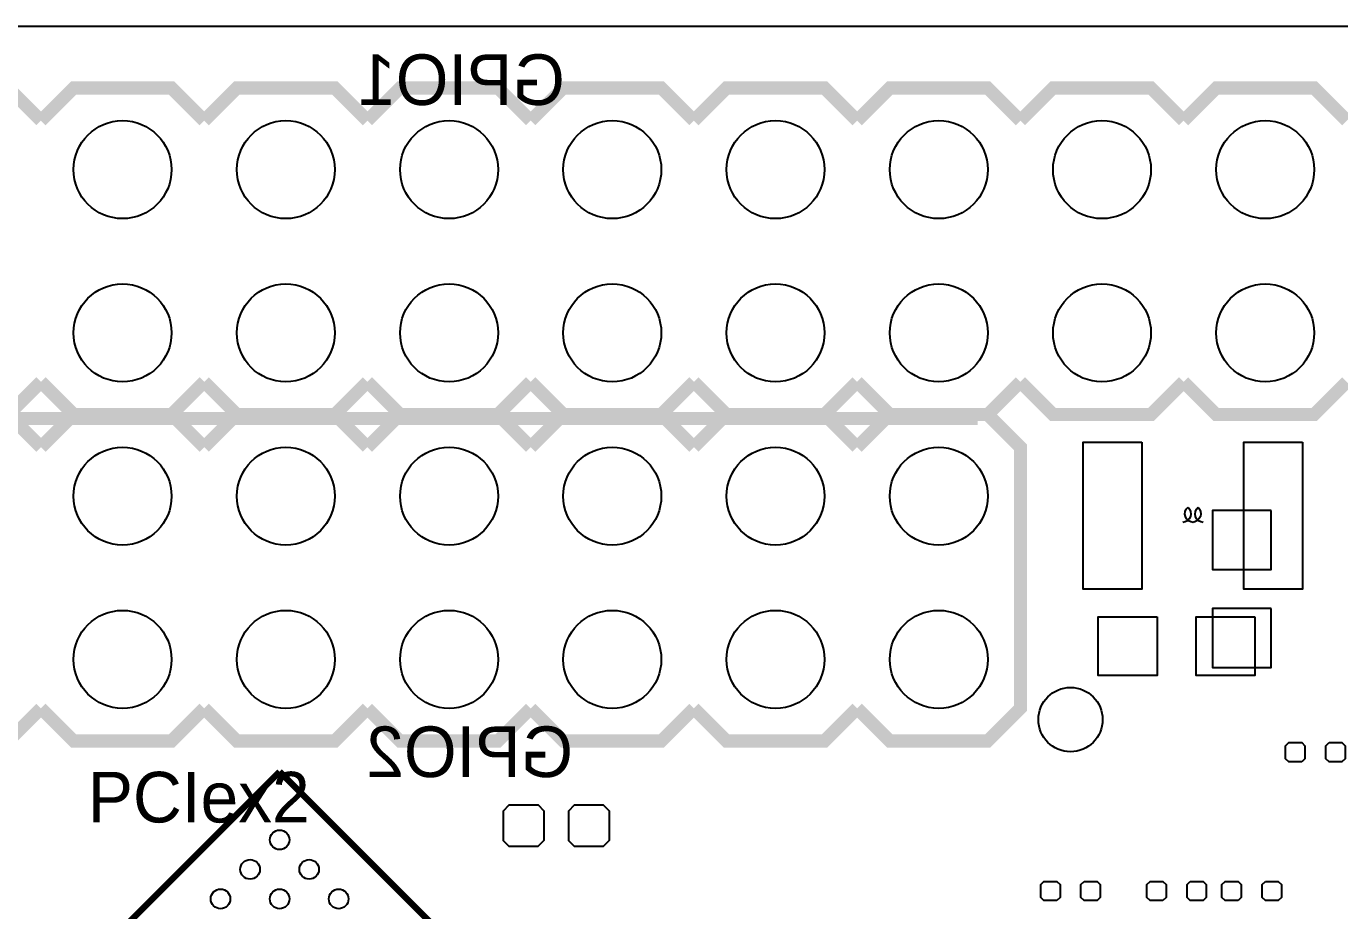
# Model space of a CAD drawing. Extents: x -2.3 to 87.1, y -2.6 to 56.
# Drawn here: x 27.19 to 47.62, y 42.24 to 56 of the extents above; entities that cross this region are included whole.
import ezdxf

# ---------------------------------------------------------------- set-up
doc = ezdxf.new("R2010")
doc.units = 0
doc.header["$MEASUREMENT"] = 0
for name, color, linetype in [('BG_OUTLINE', 254, 'CONTINUOUS'), ('PG_SILKSCREEN_BOTTOM', 12, 'CONTINUOUS'), ('PG_SILKSCREEN_TOP', 254, 'CONTINUOUS'), ('PIN_BOTTOM', 1, 'CONTINUOUS'), ('PIN_TOP', 110, 'CONTINUOUS')]:
    doc.layers.add(name, color=color, linetype=linetype)

msp = doc.modelspace()

# ---------------------------------------------------------------- linework, layer by layer
at = {"layer": 'BG_OUTLINE'}
msp.add_lwpolyline([(2.999994, 55.999888), (81.999836, 55.999888, -0.414214), (84.99983, 52.999894), (84.99983, 2.999994, -0.414214), (81.999836, 0), (2.999994, 0, -0.414214), (0, 2.999994), (0, 52.999894, -0.414214)], format="xyb", close=True, dxfattribs=at)
at = {"layer": 'PG_SILKSCREEN_BOTTOM'}
for points, const_width in [([(41.98874, 49.89576), (12.84224, 49.89576)], 0.2032), ([(31.1277, 44.402299), (16.278301, 29.5529)], 0.100076), ([(45.623455, 29.906544), (31.1277, 44.402299)], 0.100076)]:
    msp.add_lwpolyline(points, dxfattribs=dict(at, const_width=const_width))
at = {"layer": 'PG_SILKSCREEN_TOP', "const_width": 0.2032}
for points in [[(27.41422, 54.53126), (26.90622, 55.03926), (25.38222, 55.03926), (24.87422, 54.53126)], [(29.95422, 54.53126), (29.44622, 55.03926), (27.92222, 55.03926), (27.41422, 54.53126)], [(32.49422, 54.53126), (31.98622, 55.03926), (30.46222, 55.03926), (29.95422, 54.53126)], [(35.03422, 54.53126), (34.52622, 55.03926), (33.00222, 55.03926), (32.49422, 54.53126)], [(37.57422, 54.53126), (37.06622, 55.03926), (35.54222, 55.03926), (35.03422, 54.53126)], [(40.11422, 54.53126), (39.60622, 55.03926), (38.08222, 55.03926), (37.57422, 54.53126)], [(42.65422, 54.53126), (42.14622, 55.03926), (40.62222, 55.03926), (40.11422, 54.53126)], [(45.19422, 54.53126), (44.68622, 55.03926), (43.16222, 55.03926), (42.65422, 54.53126)], [(47.73422, 54.53126), (47.22622, 55.03926), (45.70222, 55.03926), (45.19422, 54.53126)], [(24.87422, 50.46726), (25.38222, 49.95926), (26.90622, 49.95926), (27.41422, 50.46726)], [(27.41422, 50.46726), (27.92222, 49.95926), (29.44622, 49.95926), (29.95422, 50.46726)], [(29.95422, 50.46726), (30.46222, 49.95926), (31.98622, 49.95926), (32.49422, 50.46726)], [(32.49422, 50.46726), (33.00222, 49.95926), (34.52622, 49.95926), (35.03422, 50.46726)], [(35.03422, 50.46726), (35.54222, 49.95926), (37.06622, 49.95926), (37.57422, 50.46726)], [(37.57422, 50.46726), (38.08222, 49.95926), (39.60622, 49.95926), (40.11422, 50.46726)], [(40.11422, 50.46726), (40.62222, 49.95926), (42.14622, 49.95926), (42.65422, 50.46726)], [(42.65422, 50.46726), (43.16222, 49.95926), (44.68622, 49.95926), (45.19422, 50.46726)], [(45.19422, 50.46726), (45.70222, 49.95926), (47.22622, 49.95926), (47.73422, 50.46726)], [(27.41422, 49.45126), (26.90622, 49.95926), (25.38222, 49.95926), (24.87422, 49.45126)], [(29.95422, 49.45126), (29.44622, 49.95926), (27.92222, 49.95926), (27.41422, 49.45126)], [(32.49422, 49.45126), (31.98622, 49.95926), (30.46222, 49.95926), (29.95422, 49.45126)], [(35.03422, 49.45126), (34.52622, 49.95926), (33.00222, 49.95926), (32.49422, 49.45126)], [(37.57422, 49.45126), (37.06622, 49.95926), (35.54222, 49.95926), (35.03422, 49.45126)], [(40.11422, 49.45126), (39.60622, 49.95926), (38.08222, 49.95926), (37.57422, 49.45126)], [(40.11422, 49.45126), (40.62222, 49.95926), (42.14622, 49.95926), (42.65422, 49.45126), (42.65422, 45.38726), (42.14622, 44.87926), (40.62222, 44.87926), (40.11422, 45.38726)], [(24.87422, 45.38726), (25.38222, 44.87926), (26.90622, 44.87926), (27.41422, 45.38726)], [(27.41422, 45.38726), (27.92222, 44.87926), (29.44622, 44.87926), (29.95422, 45.38726)], [(29.95422, 45.38726), (30.46222, 44.87926), (31.98622, 44.87926), (32.49422, 45.38726)], [(32.49422, 45.38726), (33.00222, 44.87926), (34.52622, 44.87926), (35.03422, 45.38726)], [(35.03422, 45.38726), (35.54222, 44.87926), (37.06622, 44.87926), (37.57422, 45.38726)], [(37.57422, 45.38726), (38.08222, 44.87926), (39.60622, 44.87926), (40.11422, 45.38726)]]:
    msp.add_lwpolyline(points, dxfattribs=at)
at = {"layer": 'PG_SILKSCREEN_TOP'}
for points in [[(45.2628, 48.516997, -0.641984), (45.181495, 48.277297)], [(45.344105, 48.281311, -0.690911), (45.2628, 48.516997)], [(45.420305, 48.514991, -0.618079), (45.344105, 48.281311)], [(45.499503, 48.281311, -0.695297), (45.420305, 48.514991)]]:
    msp.add_lwpolyline(points, format="xyb", dxfattribs=at)
at = {"layer": 'PIN_BOTTOM'}
for points in [[(46.5582, 48.4632), (45.6438, 48.4632), (45.6438, 47.5488), (46.5582, 47.5488)], [(46.5582, 46.9392), (45.6438, 46.9392), (45.6438, 46.0248), (46.5582, 46.0248)]]:
    msp.add_lwpolyline(points, close=True, dxfattribs=at)
for centre, radius in [((28.68422, 53.76926), 0.762), ((31.22422, 53.76926), 0.762), ((33.76422, 53.76926), 0.762), ((36.30422, 53.76926), 0.762), ((38.84422, 53.76926), 0.762), ((41.38422, 53.76926), 0.762), ((43.92422, 53.76926), 0.762), ((46.46422, 53.76926), 0.762), ((28.68422, 51.22926), 0.762), ((31.22422, 51.22926), 0.762), ((33.76422, 51.22926), 0.762), ((36.30422, 51.22926), 0.762), ((38.84422, 51.22926), 0.762), ((41.38422, 51.22926), 0.762), ((43.92422, 51.22926), 0.762), ((46.46422, 51.22926), 0.762), ((28.68422, 48.68926), 0.762), ((31.22422, 48.68926), 0.762), ((33.76422, 48.68926), 0.762), ((36.30422, 48.68926), 0.762), ((38.84422, 48.68926), 0.762), ((41.38422, 48.68926), 0.762), ((28.68422, 46.14926), 0.762), ((31.22422, 46.14926), 0.762), ((33.76422, 46.14926), 0.762), ((36.30422, 46.14926), 0.762), ((38.84422, 46.14926), 0.762), ((41.38422, 46.14926), 0.762), ((31.1277, 43.341544), 0.1524), ((30.668087, 42.881931), 0.1524), ((31.587313, 42.881931), 0.1524), ((30.208474, 42.422318), 0.1524), ((31.1277, 42.422318), 0.1524), ((32.046926, 42.422318), 0.1524)]:
    msp.add_circle(centre, radius, dxfattribs=at)
at = {"layer": 'PIN_TOP'}
for points in [[(44.54619, 49.53), (44.54619, 47.244), (43.63179, 47.244), (43.63179, 49.53)], [(47.04621, 49.53), (47.04621, 47.244), (46.13181, 47.244), (46.13181, 49.53)], [(44.7802, 46.8122), (44.7802, 45.8978), (43.8658, 45.8978), (43.8658, 46.8122)], [(46.3042, 46.8122), (46.3042, 45.8978), (45.3898, 45.8978), (45.3898, 46.8122)], [(47.031504, 44.553988), (46.831504, 44.553988), (46.781491, 44.604), (46.781491, 44.804), (46.831504, 44.854012), (47.031504, 44.854012), (47.081516, 44.804), (47.081516, 44.604)], [(47.456496, 44.854012), (47.656496, 44.854012), (47.706509, 44.804), (47.706509, 44.604), (47.656496, 44.553988), (47.456496, 44.553988), (47.406484, 44.604), (47.406484, 44.804)], [(35.2425, 43.3451), (35.2425, 43.6753), (35.2425, 43.789905), (35.153905, 43.8785), (34.6964, 43.8785), (34.6075, 43.7896), (34.6075, 43.675605), (34.607805, 43.6753), (34.607805, 43.3324), (34.696705, 43.2435), (35.039605, 43.2435), (35.151289, 43.2435), (35.2425, 43.334711)], [(36.2585, 43.3451), (36.2585, 43.6753), (36.2585, 43.789905), (36.169905, 43.8785), (35.7124, 43.8785), (35.6235, 43.7896), (35.6235, 43.675605), (35.623805, 43.6753), (35.623805, 43.3324), (35.712705, 43.2435), (36.055605, 43.2435), (36.167289, 43.2435), (36.2585, 43.334711)], [(43.221504, 42.394988), (43.021504, 42.394988), (42.971491, 42.445), (42.971491, 42.645), (43.021504, 42.695012), (43.221504, 42.695012), (43.271516, 42.645), (43.271516, 42.445)], [(43.646496, 42.695012), (43.846496, 42.695012), (43.896509, 42.645), (43.896509, 42.445), (43.846496, 42.394988), (43.646496, 42.394988), (43.596484, 42.445), (43.596484, 42.645)], [(44.872504, 42.394988), (44.672504, 42.394988), (44.622491, 42.445), (44.622491, 42.645), (44.672504, 42.695012), (44.872504, 42.695012), (44.922516, 42.645), (44.922516, 42.445)], [(45.297496, 42.695012), (45.497496, 42.695012), (45.547509, 42.645), (45.547509, 42.445), (45.497496, 42.394988), (45.297496, 42.394988), (45.247484, 42.445), (45.247484, 42.645)], [(46.040904, 42.394988), (45.840904, 42.394988), (45.790891, 42.445), (45.790891, 42.645), (45.840904, 42.695012), (46.040904, 42.695012), (46.090916, 42.645), (46.090916, 42.445)], [(46.465896, 42.695012), (46.665896, 42.695012), (46.715909, 42.645), (46.715909, 42.445), (46.665896, 42.394988), (46.465896, 42.394988), (46.415884, 42.445), (46.415884, 42.645)]]:
    msp.add_lwpolyline(points, close=True, dxfattribs=at)
for centre, radius in [((28.68422, 53.76926), 0.762), ((31.22422, 53.76926), 0.762), ((33.76422, 53.76926), 0.762), ((36.30422, 53.76926), 0.762), ((38.84422, 53.76926), 0.762), ((41.38422, 53.76926), 0.762), ((43.92422, 53.76926), 0.762), ((46.46422, 53.76926), 0.762), ((28.68422, 51.22926), 0.762), ((31.22422, 51.22926), 0.762), ((33.76422, 51.22926), 0.762), ((36.30422, 51.22926), 0.762), ((38.84422, 51.22926), 0.762), ((41.38422, 51.22926), 0.762), ((43.92422, 51.22926), 0.762), ((46.46422, 51.22926), 0.762), ((28.68422, 48.68926), 0.762), ((31.22422, 48.68926), 0.762), ((33.76422, 48.68926), 0.762), ((36.30422, 48.68926), 0.762), ((38.84422, 48.68926), 0.762), ((41.38422, 48.68926), 0.762), ((28.68422, 46.14926), 0.762), ((31.22422, 46.14926), 0.762), ((33.76422, 46.14926), 0.762), ((36.30422, 46.14926), 0.762), ((38.84422, 46.14926), 0.762), ((41.38422, 46.14926), 0.762), ((43.434, 45.212), 0.499999)]:
    msp.add_circle(centre, radius, dxfattribs=at)

# ---------------------------------------------------------------- texts
at = {"layer": 'PG_SILKSCREEN_BOTTOM', "text_generation_flag": 2}
for s, p in [('GPIO1', (35.56762, 54.7751)), ('GPIO2', (35.69462, 44.31792))]:
    msp.add_text(s, height=0.7874, dxfattribs=at).set_placement(p)
at = {"layer": 'PG_SILKSCREEN_TOP'}
msp.add_text('PCIex2', height=0.7874, dxfattribs=at).set_placement((28.1432, 43.6118))

doc.saveas('drawing.dxf')
